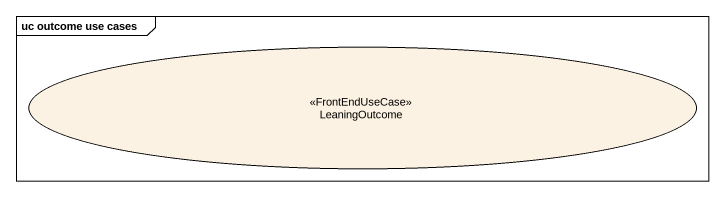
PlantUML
@startuml
mainframe uc outcome use cases
usecase LeaningOutcome <<FrontEndUseCase>>
@enduml
